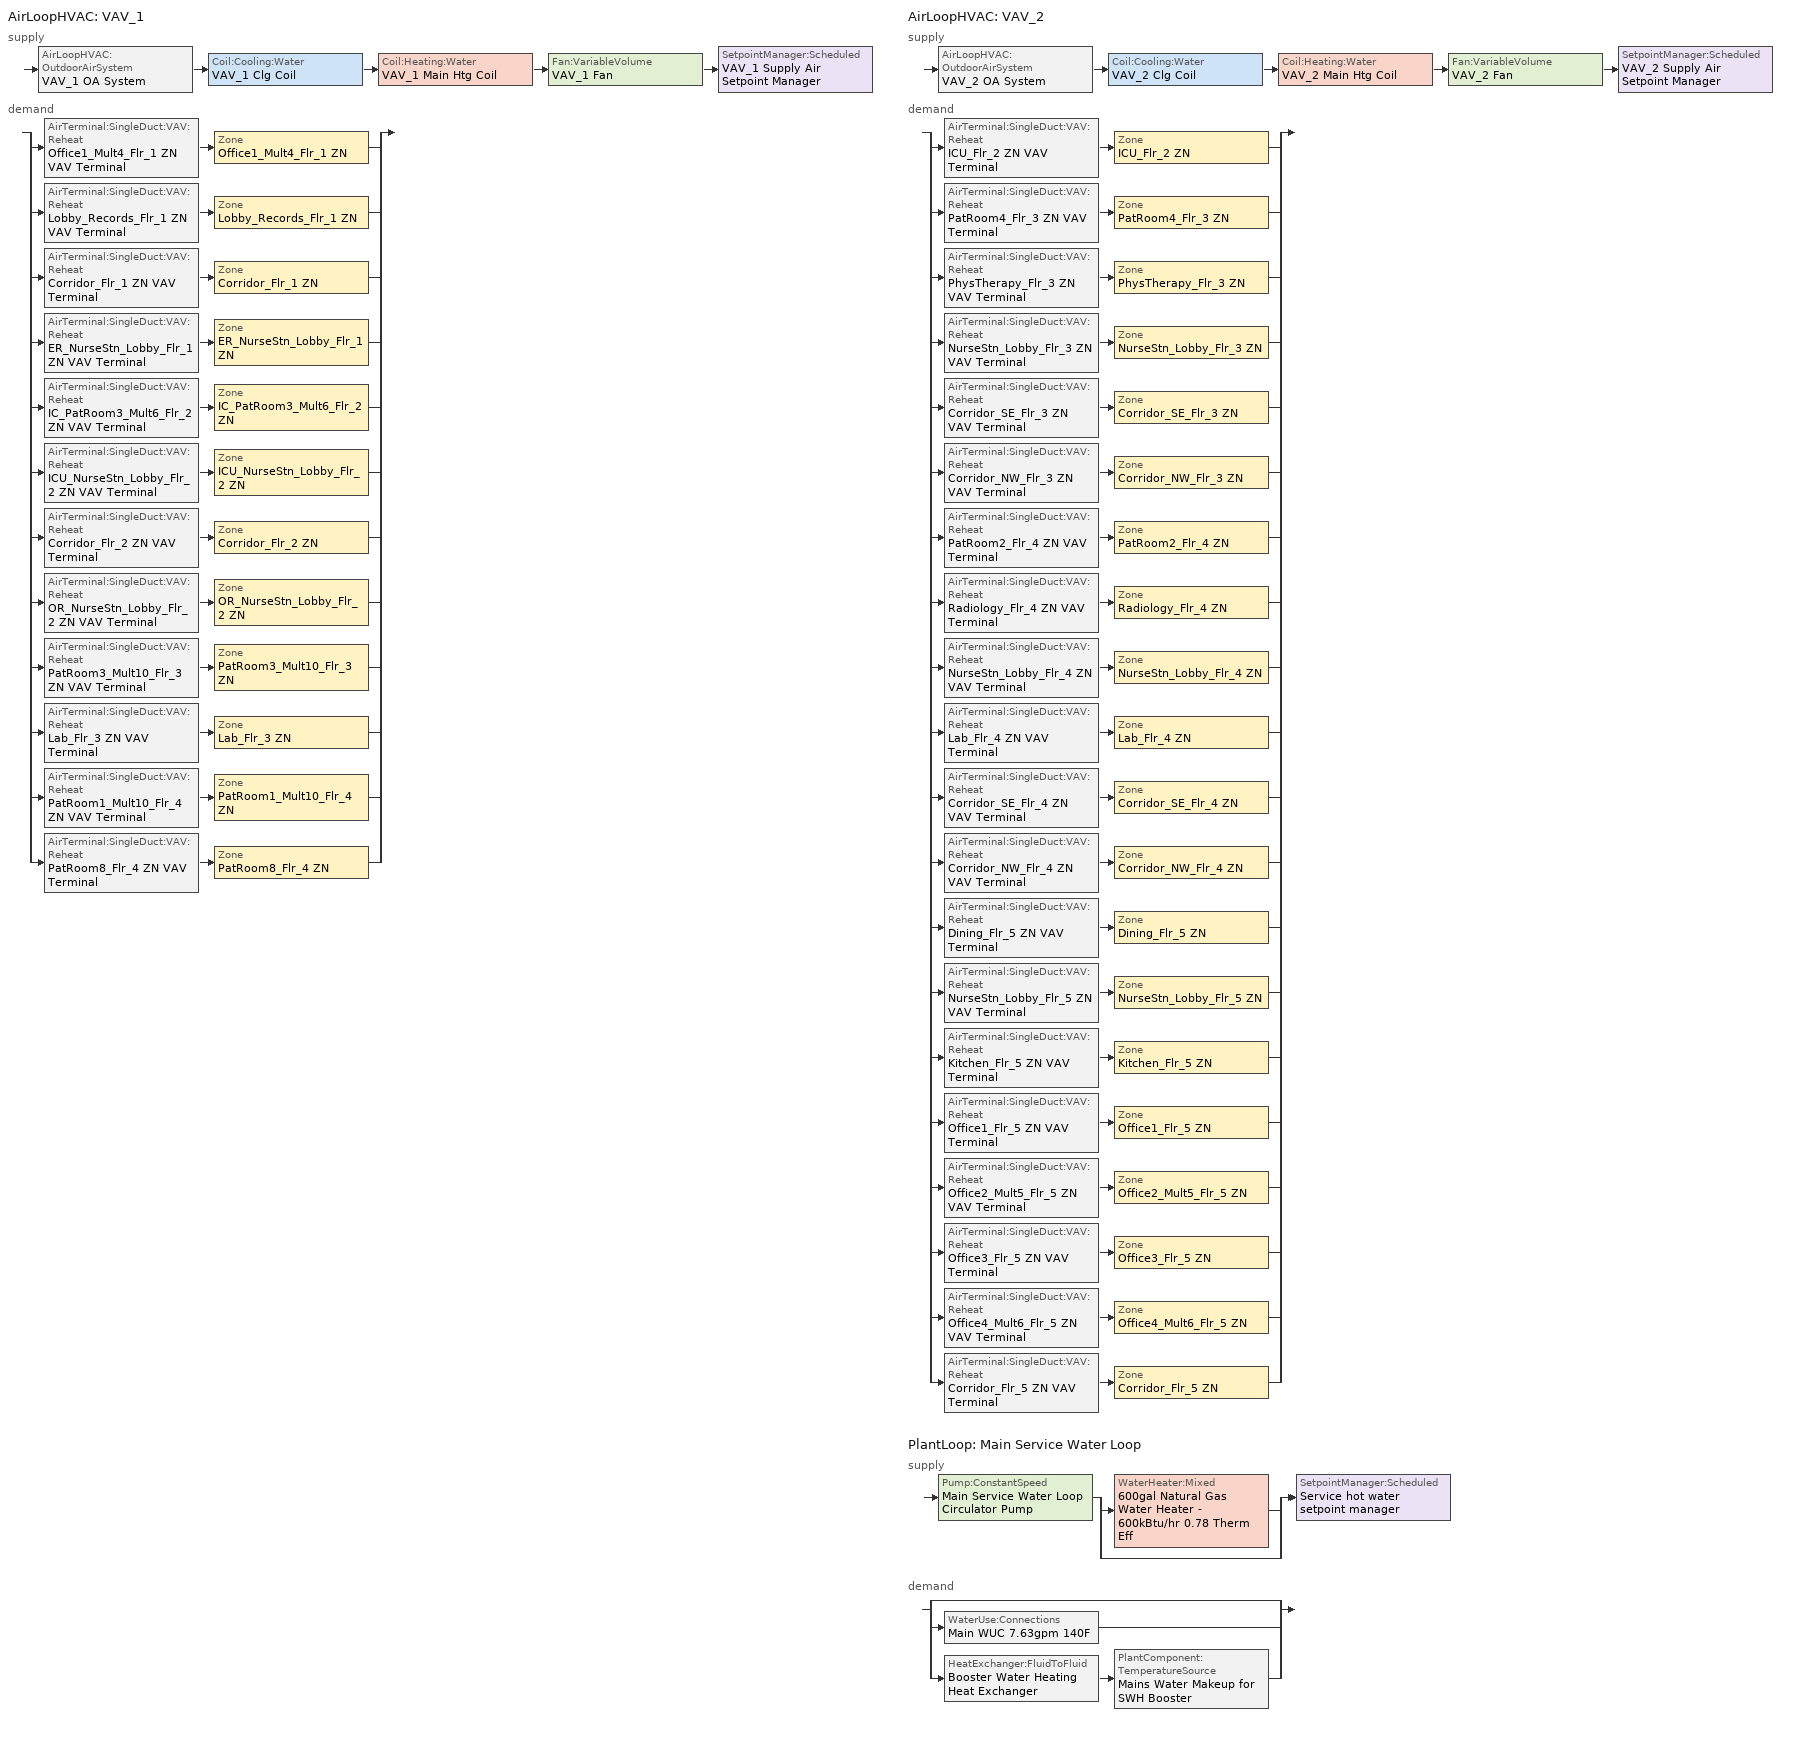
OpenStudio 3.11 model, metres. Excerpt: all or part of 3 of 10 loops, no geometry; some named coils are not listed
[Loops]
AirLoopHVAC 'VAV_1'
 supply: AirLoopHVAC:OutdoorAirSystem 'VAV_1 OA System' > Coil:Cooling:Water 'VAV_1 Clg Coil' > Coil:Heating:Water 'VAV_1 Main Htg Coil' > Fan:VariableVolume 'VAV_1 Fan' > SetpointManager:Scheduled 'VAV_1 Supply Air Setpoint Manager'
 demand: split
  | AirTerminal:SingleDuct:VAV:Reheat 'Office1_Mult4_Flr_1 ZN VAV Terminal' > Zone 'Office1_Mult4_Flr_1 ZN'
  | AirTerminal:SingleDuct:VAV:Reheat 'Lobby_Records_Flr_1 ZN VAV Terminal' > Zone 'Lobby_Records_Flr_1 ZN'
  | AirTerminal:SingleDuct:VAV:Reheat 'Corridor_Flr_1 ZN VAV Terminal' > Zone 'Corridor_Flr_1 ZN'
  | AirTerminal:SingleDuct:VAV:Reheat 'ER_NurseStn_Lobby_Flr_1 ZN VAV Terminal' > Zone 'ER_NurseStn_Lobby_Flr_1 ZN'
  | AirTerminal:SingleDuct:VAV:Reheat 'IC_PatRoom3_Mult6_Flr_2 ZN VAV Terminal' > Zone 'IC_PatRoom3_Mult6_Flr_2 ZN'
  | AirTerminal:SingleDuct:VAV:Reheat 'ICU_NurseStn_Lobby_Flr_2 ZN VAV Terminal' > Zone 'ICU_NurseStn_Lobby_Flr_2 ZN'
  | AirTerminal:SingleDuct:VAV:Reheat 'Corridor_Flr_2 ZN VAV Terminal' > Zone 'Corridor_Flr_2 ZN'
  | AirTerminal:SingleDuct:VAV:Reheat 'OR_NurseStn_Lobby_Flr_2 ZN VAV Terminal' > Zone 'OR_NurseStn_Lobby_Flr_2 ZN'
  | AirTerminal:SingleDuct:VAV:Reheat 'PatRoom3_Mult10_Flr_3 ZN VAV Terminal' > Zone 'PatRoom3_Mult10_Flr_3 ZN'
  | AirTerminal:SingleDuct:VAV:Reheat 'Lab_Flr_3 ZN VAV Terminal' > Zone 'Lab_Flr_3 ZN'
  | AirTerminal:SingleDuct:VAV:Reheat 'PatRoom1_Mult10_Flr_4 ZN VAV Terminal' > Zone 'PatRoom1_Mult10_Flr_4 ZN'
  | AirTerminal:SingleDuct:VAV:Reheat 'PatRoom8_Flr_4 ZN VAV Terminal' > Zone 'PatRoom8_Flr_4 ZN'
AirLoopHVAC 'VAV_2'
 supply: AirLoopHVAC:OutdoorAirSystem 'VAV_2 OA System' > Coil:Cooling:Water 'VAV_2 Clg Coil' > Coil:Heating:Water 'VAV_2 Main Htg Coil' > Fan:VariableVolume 'VAV_2 Fan' > SetpointManager:Scheduled 'VAV_2 Supply Air Setpoint Manager'
 demand: split
  | AirTerminal:SingleDuct:VAV:Reheat 'ICU_Flr_2 ZN VAV Terminal' > Zone 'ICU_Flr_2 ZN'
  | AirTerminal:SingleDuct:VAV:Reheat 'PatRoom4_Flr_3 ZN VAV Terminal' > Zone 'PatRoom4_Flr_3 ZN'
  | AirTerminal:SingleDuct:VAV:Reheat 'PhysTherapy_Flr_3 ZN VAV Terminal' > Zone 'PhysTherapy_Flr_3 ZN'
  | AirTerminal:SingleDuct:VAV:Reheat 'NurseStn_Lobby_Flr_3 ZN VAV Terminal' > Zone 'NurseStn_Lobby_Flr_3 ZN'
  | AirTerminal:SingleDuct:VAV:Reheat 'Corridor_SE_Flr_3 ZN VAV Terminal' > Zone 'Corridor_SE_Flr_3 ZN'
  | AirTerminal:SingleDuct:VAV:Reheat 'Corridor_NW_Flr_3 ZN VAV Terminal' > Zone 'Corridor_NW_Flr_3 ZN'
  | AirTerminal:SingleDuct:VAV:Reheat 'PatRoom2_Flr_4 ZN VAV Terminal' > Zone 'PatRoom2_Flr_4 ZN'
  | AirTerminal:SingleDuct:VAV:Reheat 'Radiology_Flr_4 ZN VAV Terminal' > Zone 'Radiology_Flr_4 ZN'
  | AirTerminal:SingleDuct:VAV:Reheat 'NurseStn_Lobby_Flr_4 ZN VAV Terminal' > Zone 'NurseStn_Lobby_Flr_4 ZN'
  | AirTerminal:SingleDuct:VAV:Reheat 'Lab_Flr_4 ZN VAV Terminal' > Zone 'Lab_Flr_4 ZN'
  | AirTerminal:SingleDuct:VAV:Reheat 'Corridor_SE_Flr_4 ZN VAV Terminal' > Zone 'Corridor_SE_Flr_4 ZN'
  | AirTerminal:SingleDuct:VAV:Reheat 'Corridor_NW_Flr_4 ZN VAV Terminal' > Zone 'Corridor_NW_Flr_4 ZN'
  | AirTerminal:SingleDuct:VAV:Reheat 'Dining_Flr_5 ZN VAV Terminal' > Zone 'Dining_Flr_5 ZN'
  | AirTerminal:SingleDuct:VAV:Reheat 'NurseStn_Lobby_Flr_5 ZN VAV Terminal' > Zone 'NurseStn_Lobby_Flr_5 ZN'
  | AirTerminal:SingleDuct:VAV:Reheat 'Kitchen_Flr_5 ZN VAV Terminal' > Zone 'Kitchen_Flr_5 ZN'
  | AirTerminal:SingleDuct:VAV:Reheat 'Office1_Flr_5 ZN VAV Terminal' > Zone 'Office1_Flr_5 ZN'
  | AirTerminal:SingleDuct:VAV:Reheat 'Office2_Mult5_Flr_5 ZN VAV Terminal' > Zone 'Office2_Mult5_Flr_5 ZN'
  | AirTerminal:SingleDuct:VAV:Reheat 'Office3_Flr_5 ZN VAV Terminal' > Zone 'Office3_Flr_5 ZN'
  | AirTerminal:SingleDuct:VAV:Reheat 'Office4_Mult6_Flr_5 ZN VAV Terminal' > Zone 'Office4_Mult6_Flr_5 ZN'
  | AirTerminal:SingleDuct:VAV:Reheat 'Corridor_Flr_5 ZN VAV Terminal' > Zone 'Corridor_Flr_5 ZN'
PlantLoop 'Main Service Water Loop'
 supply: Pump:ConstantSpeed 'Main Service Water Loop Circulator Pump' > split
  | WaterHeater:Mixed '600gal Natural Gas Water Heater - 600kBtu/hr 0.78 Therm Eff'
  | bypass
  join > SetpointManager:Scheduled 'Service hot water setpoint manager'
 demand: split
  | bypass
  | WaterUse:Connections 'Main WUC 7.63gpm 140F'
  | HeatExchanger:FluidToFluid 'Booster Water Heating Heat Exchanger' > PlantComponent:TemperatureSource 'Mains Water Makeup for SWH Booster'
[Sizing:Zone] Zone Cooling Design Supply Air Temperature Input Method=SupplyAirTemperature; Zone Cooling Design Supply Air Temperature Difference {deltaC}=11.11; Zone Heating Design Supply Air Temperature Input Method=SupplyAirTemperature; Zone Heating Design Supply Air Temperature {C}=40; Zone Heating Design Supply Air Temperature Difference {deltaC}=11.11; Zone Cooling Design Supply Air Humidity Ratio {kg-H2O/kg-air}=0.0085; Zone Heating Design Supply Air Humidity Ratio {kg-H2O/kg-air}=0.008; Heating Design Air Flow Method=DesignDay; Account for Dedicated Outdoor Air System=No; Dedicated Outdoor Air System Control Strategy=NeutralSupplyAir; Dedicated Outdoor Air Low Setpoint Temperature for Design {C}=autosize; Dedicated Outdoor Air High Setpoint Temperature for Design {C}=autosize; Zone Load Sizing Method=Sensible Load Only No Latent Load; Zone Latent Cooling Design Supply Air Humidity Ratio Input Method=HumidityRatioDifference; Zone Cooling Design Supply Air Humidity Ratio Difference {kgWater/kgDryAir}=0.005; Zone Latent Heating Design Supply Air Humidity Ratio Input Method=HumidityRatioDifference; Zone Humidification Design Supply Air Humidity Ratio Difference {kgWater/kgDryAir}=0.005; Sizing Option=Coincident; Heating Coil Sizing Method=None; Maximum Heating Capacity To Cooling Load Sizing Ratio {W/W}=1
Name | Zone Cooling Design Supply Air Temperature {C} | Cooling Design Air Flow Method | Heating Maximum Air Flow Fraction | Design Minimum Zone Ventilation Efficiency
Basement ZN | 14 | DesignDay
Corridor_Flr_1 ZN; Corridor_Flr_2 ZN; Corridor_Flr_5 ZN; Corridor_NW_Flr_3 ZN; Corridor_NW_Flr_4 ZN; Corridor_SE_Flr_3 ZN; Corridor_SE_Flr_4 ZN; Dining_Flr_5 ZN; ER_NurseStn_Lobby_Flr_1 ZN; ICU_Flr_2 ZN; ICU_NurseStn_Lobby_Flr_2 ZN; IC_PatRoom3_Mult6_Flr_2 ZN; Lab_Flr_3 ZN; Lab_Flr_4 ZN; Lobby_Records_Flr_1 ZN; NurseStn_Lobby_Flr_3 ZN; NurseStn_Lobby_Flr_4 ZN; NurseStn_Lobby_Flr_5 ZN; Office1_Flr_5 ZN; Office1_Mult4_Flr_1 ZN; Office2_Mult5_Flr_5 ZN; Office3_Flr_5 ZN; Office4_Mult6_Flr_5 ZN; OR_NurseStn_Lobby_Flr_2 ZN; PatRoom1_Mult10_Flr_4 ZN; PatRoom2_Flr_4 ZN; PatRoom3_Mult10_Flr_3 ZN; PatRoom4_Flr_3 ZN; PatRoom8_Flr_4 ZN; PhysTherapy_Flr_3 ZN; Radiology_Flr_4 ZN | 12.7778 | DesignDayWithLimit | 1 | 0
[Zone equipment]
Corridor_Flr_1 ZN: Corridor_Flr_1 ZN VAV Terminal
Corridor_Flr_2 ZN: Corridor_Flr_2 ZN VAV Terminal
Corridor_Flr_5 ZN: Corridor_Flr_5 ZN VAV Terminal
Corridor_NW_Flr_3 ZN: Corridor_NW_Flr_3 ZN VAV Terminal
Corridor_NW_Flr_4 ZN: Corridor_NW_Flr_4 ZN VAV Terminal
Corridor_SE_Flr_3 ZN: Corridor_SE_Flr_3 ZN VAV Terminal
Corridor_SE_Flr_4 ZN: Corridor_SE_Flr_4 ZN VAV Terminal
Dining_Flr_5 ZN: Dining_Flr_5 ZN VAV Terminal, Dining_Flr_5 ZN Exhaust Fan
ER_NurseStn_Lobby_Flr_1 ZN: ER_NurseStn_Lobby_Flr_1 ZN VAV Terminal
ICU_Flr_2 ZN: ICU_Flr_2 ZN VAV Terminal
ICU_NurseStn_Lobby_Flr_2 ZN: ICU_NurseStn_Lobby_Flr_2 ZN VAV Terminal
IC_PatRoom3_Mult6_Flr_2 ZN: IC_PatRoom3_Mult6_Flr_2 ZN VAV Terminal
Kitchen_Flr_5 ZN: Kitchen_Flr_5 ZN VAV Terminal, Kitchen_Flr_5 ZN Exhaust Fan
Lab_Flr_3 ZN: Lab_Flr_3 ZN VAV Terminal
Lab_Flr_4 ZN: Lab_Flr_4 ZN VAV Terminal
Lobby_Records_Flr_1 ZN: Lobby_Records_Flr_1 ZN VAV Terminal
NurseStn_Lobby_Flr_3 ZN: NurseStn_Lobby_Flr_3 ZN VAV Terminal
NurseStn_Lobby_Flr_4 ZN: NurseStn_Lobby_Flr_4 ZN VAV Terminal
NurseStn_Lobby_Flr_5 ZN: NurseStn_Lobby_Flr_5 ZN VAV Terminal
Office1_Flr_5 ZN: Office1_Flr_5 ZN VAV Terminal
Office1_Mult4_Flr_1 ZN: Office1_Mult4_Flr_1 ZN VAV Terminal
Office2_Mult5_Flr_5 ZN: Office2_Mult5_Flr_5 ZN VAV Terminal
Office3_Flr_5 ZN: Office3_Flr_5 ZN VAV Terminal
Office4_Mult6_Flr_5 ZN: Office4_Mult6_Flr_5 ZN VAV Terminal
OR_NurseStn_Lobby_Flr_2 ZN: OR_NurseStn_Lobby_Flr_2 ZN VAV Terminal
PatRoom1_Mult10_Flr_4 ZN: PatRoom1_Mult10_Flr_4 ZN VAV Terminal
PatRoom2_Flr_4 ZN: PatRoom2_Flr_4 ZN VAV Terminal
PatRoom3_Mult10_Flr_3 ZN: PatRoom3_Mult10_Flr_3 ZN VAV Terminal
PatRoom4_Flr_3 ZN: PatRoom4_Flr_3 ZN VAV Terminal
PatRoom8_Flr_4 ZN: PatRoom8_Flr_4 ZN VAV Terminal
PhysTherapy_Flr_3 ZN: PhysTherapy_Flr_3 ZN VAV Terminal
Radiology_Flr_4 ZN: Radiology_Flr_4 ZN VAV Terminal
[PlantLoop]
Main Service Water Loop: Glycol Concentration=0; Maximum Loop Temperature {C}=82.2222; Minimum Loop Temperature {C}=51.6667; Plant Loop Volume {m3}=Autocalculate; Load Distribution Scheme=Optimal
[Sizing:Plant]
Main Service Water Loop: Loop Type=Heating; Design Loop Exit Temperature {C}=60; Loop Design Temperature Difference {deltaC}=5; Sizing Option=NonCoincident; Zone Timesteps in Averaging Window=1; Coincident Sizing Factor Mode=None
[SetpointManager:Scheduled] Control Variable=Temperature
Name | Schedule | Setpoint Node or NodeList
VAV_1 Supply Air Setpoint Manager | Supply Air Temp - 55.0F | VAV_1 Supply Outlet Node
VAV_2 Supply Air Setpoint Manager | Supply Air Temp - 55.0F | VAV_2 Supply Outlet Node
Service hot water setpoint manager | Service Water Loop Temp - 140F | Main Service Water Loop Supply Outlet Node
[Pump:ConstantSpeed]
Main Service Water Loop Circulator Pump: Rated Flow Rate {m3/s}=autosize; Rated Pump Head {Pa}=29891; Rated Power Consumption {W}=autosize; Motor Efficiency=0.672973; Fraction of Motor Inefficiencies to Fluid Stream=0; Pump Control Type=Intermittent; Design Power Sizing Method=PowerPerFlowPerPressure; Design Electric Power per Unit Flow Rate {W/(m3/s)}=348701.1; Design Shaft Power per Unit Flow Rate per Unit Head {W-s/m3-Pa}=1.28205
[AirLoopHVAC] Availability Schedule=Hospital HVACOperationSchd; Design Supply Air Flow Rate {m3/s}=autosize; Design Return Air Flow Fraction of Supply Air Flow=1
VAV_1; VAV_2
[Sizing:System] Type of Load to Size On=Sensible; Design Outdoor Air Flow Rate {m3/s}=Autosize; Central Heating Maximum System Air Flow Ratio=0.3; Preheat Design Temperature {C}=7.22222; Preheat Design Humidity Ratio {kg-H2O/kg-Air}=0.008; Precool Design Temperature {C}=12.7778; Precool Design Humidity Ratio {kg-H2O/kg-Air}=0.008; Central Cooling Design Supply Air Temperature {C}=12.7778; Central Heating Design Supply Air Temperature {C}=12.7778; Sizing Option=Coincident; 100% Outdoor Air in Cooling=No; 100% Outdoor Air in Heating=No; Central Cooling Design Supply Air Humidity Ratio {kg-H2O/kg-Air}=0.0085; Central Heating Design Supply Air Humidity Ratio {kg-H2O/kg-Air}=0.008; Cooling Design Air Flow Method=DesignDay; Heating Design Air Flow Method=DesignDay; System Outdoor Air Method=Standard62.1VentilationRateProcedure; Zone Maximum Outdoor Air Fraction=1; Cooling Supply Air Flow Rate Per Floor Area {m3/s-m2}=0.00996765; Cooling Fraction of Autosized Cooling Supply Air Flow Rate=1; Cooling Supply Air Flow Rate Per Unit Cooling Capacity {m3/s-W}=3.94755e-05; Heating Supply Air Flow Rate Per Floor Area {m3/s-m2}=0.00996765; Heating Fraction of Autosized Heating Supply Air Flow Rate=1; Heating Fraction of Autosized Cooling Supply Air Flow Rate=1; Heating Supply Air Flow Rate Per Unit Heating Capacity {m3/s-W}=3.15882e-05; Cooling Design Capacity Method=CoolingDesignCapacity; Cooling Design Capacity {W}=autosize; Cooling Design Capacity Per Floor Area {W/m2}=234.7; Fraction of Autosized Cooling Design Capacity=1; Heating Design Capacity Method=HeatingDesignCapacity; Heating Design Capacity {W}=autosize; Heating Design Capacity Per Floor Area {W/m2}=157; Fraction of Autosized Heating Design Capacity=1; Central Cooling Capacity Control Method=OnOff; Occupant Diversity=autosize; Heating Coil Sizing Method=None; Maximum Heating Capacity To Cooling Capacity Sizing Ratio {W/W}=1
VAV_1; VAV_2
[Fan:VariableVolume] Availability Schedule=Always On Discrete; Pressure Rise {Pa}=1389.92; Maximum Flow Rate {m3/s}=Autosize; Fan Power Minimum Flow Rate Input Method=Fraction; Fan Power Minimum Flow Fraction=0.25; Fan Power Minimum Air Flow Rate {m3/s}=0; Motor In Airstream Fraction=1; Fan Power Coefficient 1=0.189848; Fan Power Coefficient 2=0.31447; Fan Power Coefficient 3=0.495682; Fan Power Coefficient 4=0; Fan Power Coefficient 5=0
Name | Fan Total Efficiency | Motor Efficiency
VAV_1 Fan | 0.61165 | 0.941
VAV_2 Fan | 0.61425 | 0.945
[Controller:OutdoorAir] Minimum Outdoor Air Flow Rate {m3/s}=autosize; Maximum Outdoor Air Flow Rate {m3/s}=Autosize; Economizer Control Type=FixedDryBulb; Economizer Control Action Type=ModulateFlow; Economizer Maximum Limit Dry-Bulb Temperature {C}=12.7778; Lockout Type=LockoutWithHeating; Minimum Limit Type=FixedMinimum; Minimum Outdoor Air Schedule=Hospital BLDG_OA_FRAC_SCH; High Humidity Control=No; High Humidity Outdoor Air Flow Ratio=1; Control High Indoor Humidity Based on Outdoor Humidity Ratio=Yes; Heat Recovery Bypass Control Type=BypassWhenWithinEconomizerLimits; Economizer Operation Staging=InterlockedWithMechanicalCooling
Name | Controller Mechanical Ventilation
VAV_1 OA Controller | VAV_1 Vent Controller
VAV_2 OA Controller | VAV_2 Vent Controller
[Controller:MechanicalVentilation] Availability Schedule=Always On Discrete; System Outdoor Air Method=ZoneSum
VAV_1 Vent Controller; VAV_2 Vent Controller
[AirLoopHVAC:OutdoorAirSystem]
Name | Controller
VAV_1 OA System | VAV_1 OA Controller
VAV_2 OA System | VAV_2 OA Controller
[AirTerminal:SingleDuct:VAV:Reheat] Availability Schedule=Always On Discrete; Maximum Air Flow Rate {m3/s}=AutoSize; Zone Minimum Air Flow Input Method=Constant; Fixed Minimum Air Flow Rate {m3/s}=0; Maximum Hot Water or Steam Flow Rate {m3/s}=AutoSize; Minimum Hot Water or Steam Flow Rate {m3/s}=0; Convergence Tolerance=0.001; Damper Heating Action=Normal; Maximum Flow per Zone Floor Area During Reheat {m3/s-m2}=AutoSize; Maximum Flow Fraction During Reheat=AutoSize; Maximum Reheat Air Temperature {C}=40; Control For Outdoor Air=No
Name | Constant Minimum Air Flow Fraction | Reheat Coil
Office1_Mult4_Flr_1 ZN VAV Terminal | 0.3 | Office1_Mult4_Flr_1 ZN Reheat Coil
Lobby_Records_Flr_1 ZN VAV Terminal | 0.3 | Lobby_Records_Flr_1 ZN Reheat Coil
Corridor_Flr_1 ZN VAV Terminal | 0.3 | Corridor_Flr_1 ZN Reheat Coil
ER_NurseStn_Lobby_Flr_1 ZN VAV Terminal | 1 | ER_NurseStn_Lobby_Flr_1 ZN Reheat Coil
IC_PatRoom3_Mult6_Flr_2 ZN VAV Terminal | 1 | IC_PatRoom3_Mult6_Flr_2 ZN Reheat Coil
ICU_NurseStn_Lobby_Flr_2 ZN VAV Terminal | 1 | ICU_NurseStn_Lobby_Flr_2 ZN Reheat Coil
Corridor_Flr_2 ZN VAV Terminal | 0.3 | Corridor_Flr_2 ZN Reheat Coil
OR_NurseStn_Lobby_Flr_2 ZN VAV Terminal | 1 | OR_NurseStn_Lobby_Flr_2 ZN Reheat Coil
PatRoom3_Mult10_Flr_3 ZN VAV Terminal | 1 | PatRoom3_Mult10_Flr_3 ZN Reheat Coil
Lab_Flr_3 ZN VAV Terminal | 1 | Lab_Flr_3 ZN Reheat Coil
PatRoom1_Mult10_Flr_4 ZN VAV Terminal | 1 | PatRoom1_Mult10_Flr_4 ZN Reheat Coil
PatRoom8_Flr_4 ZN VAV Terminal | 1 | PatRoom8_Flr_4 ZN Reheat Coil
ICU_Flr_2 ZN VAV Terminal | 1 | ICU_Flr_2 ZN Reheat Coil
PatRoom4_Flr_3 ZN VAV Terminal | 1 | PatRoom4_Flr_3 ZN Reheat Coil
PhysTherapy_Flr_3 ZN VAV Terminal | 0.3 | PhysTherapy_Flr_3 ZN Reheat Coil
NurseStn_Lobby_Flr_3 ZN VAV Terminal | 0.3 | NurseStn_Lobby_Flr_3 ZN Reheat Coil
Corridor_SE_Flr_3 ZN VAV Terminal | 0.3 | Corridor_SE_Flr_3 ZN Reheat Coil
Corridor_NW_Flr_3 ZN VAV Terminal | 0.3 | Corridor_NW_Flr_3 ZN Reheat Coil
PatRoom2_Flr_4 ZN VAV Terminal | 1 | PatRoom2_Flr_4 ZN Reheat Coil
Radiology_Flr_4 ZN VAV Terminal | 0.3 | Radiology_Flr_4 ZN Reheat Coil
NurseStn_Lobby_Flr_4 ZN VAV Terminal | 0.3 | NurseStn_Lobby_Flr_4 ZN Reheat Coil
Lab_Flr_4 ZN VAV Terminal | 1 | Lab_Flr_4 ZN Reheat Coil
Corridor_SE_Flr_4 ZN VAV Terminal | 0.3 | Corridor_SE_Flr_4 ZN Reheat Coil
Corridor_NW_Flr_4 ZN VAV Terminal | 0.3 | Corridor_NW_Flr_4 ZN Reheat Coil
Dining_Flr_5 ZN VAV Terminal | 0.3 | Dining_Flr_5 ZN Reheat Coil
NurseStn_Lobby_Flr_5 ZN VAV Terminal | 0.3 | NurseStn_Lobby_Flr_5 ZN Reheat Coil
Kitchen_Flr_5 ZN VAV Terminal | 1 | Kitchen_Flr_5 ZN Reheat Coil
Office1_Flr_5 ZN VAV Terminal | 0.3 | Office1_Flr_5 ZN Reheat Coil
Office2_Mult5_Flr_5 ZN VAV Terminal | 0.3 | Office2_Mult5_Flr_5 ZN Reheat Coil
Office3_Flr_5 ZN VAV Terminal | 0.3 | Office3_Flr_5 ZN Reheat Coil
Office4_Mult6_Flr_5 ZN VAV Terminal | 0.3 | Office4_Mult6_Flr_5 ZN Reheat Coil
Corridor_Flr_5 ZN VAV Terminal | 0.3 | Corridor_Flr_5 ZN Reheat Coil
[Fan:ZoneExhaust] Availability Schedule=Hospital HVACOperationSchd; Fan Total Efficiency=0.338; Pressure Rise {Pa}=125; System Availability Manager Coupling Mode=Decoupled
Name | Maximum Flow Rate {m3/s}
Kitchen_Flr_5 ZN Exhaust Fan | 1.75093
Dining_Flr_5 ZN Exhaust Fan | 0.749924
[WaterHeater:Mixed]
600gal Natural Gas Water Heater - 600kBtu/hr 0.78 Therm Eff: Tank Volume {m3}=2.27125; Setpoint Temperature Schedule=Service Water Loop Temp - 140F; Deadband Temperature Difference {deltaC}=2; Maximum Temperature Limit {C}=60; Heater Control Type=Cycle; Heater Maximum Capacity {W}=175843; Heater Fuel Type=NaturalGas; Heater Thermal Efficiency=0.78; Off Cycle Parasitic Fuel Consumption Rate {W}=2937.74; Off Cycle Parasitic Fuel Type=NaturalGas; Off Cycle Parasitic Heat Fraction to Tank=0; On Cycle Parasitic Fuel Consumption Rate {W}=2937.74; On Cycle Parasitic Fuel Type=NaturalGas; On Cycle Parasitic Heat Fraction to Tank=0; Ambient Temperature Indicator=ThermalZone; Ambient Temperature Thermal Zone=Basement ZN; Off Cycle Loss Coefficient to Ambient Temperature {W/K}=5.99799; On Cycle Loss Coefficient to Ambient Temperature {W/K}=5.99799; Use Side Effectiveness=1; Source Side Effectiveness=1; Use Side Design Flow Rate {m3/s}=autosize; Source Side Design Flow Rate {m3/s}=autosize; Indirect Water Heating Recovery Time {hr}=1.5; Source Side Flow Control Mode=IndirectHeatPrimarySetpoint
[WaterHeater:Sizing]
600gal Natural Gas Water Heater - 600kBtu/hr 0.78 Therm Eff: Design Mode=PeakDraw; Time Storage Can Meet Peak Draw {hr}=0.538503; Time for Tank Recovery {hr}=0.5; Nominal Tank Volume for Autosizing Plant Connections {m3}=1
[WaterUse:Equipment:Definition]
Main 7.63gpm 140F: Peak Flow Rate {m3/s}=0.000481378; Target Temperature Schedule=Mixed Water At Faucet Temp - 140F; Sensible Fraction Schedule=Fraction Sensible - 0.2; Latent Fraction Schedule=Fraction Latent - 0.05
[WaterUse:Equipment]
Main Service Water Use 7.63gpm 140F: Water Use Equipment Definition=Main 7.63gpm 140F; Flow Rate Fraction Schedule=Hospital BLDG_SWH_SCH
[WaterUse:Connections]
Main WUC 7.63gpm 140F: Drain Water Heat Exchanger Type=None; Drain Water Heat Exchanger Destination=Plant; Water Use Equipment Name 1=Main Service Water Use 7.63gpm 140F
[HeatExchanger:FluidToFluid]
Booster Water Heating Heat Exchanger: Loop Demand Side Design Flow Rate {m3/s}=autosize; Loop Supply Side Design Flow Rate {m3/s}=autosize; Heat Exchange Model Type=Ideal; Heat Exchanger U-Factor Times Area Value {W/K}=autosize; Control Type=UncontrolledOn; Minimum Temperature Difference to Activate Heat Exchanger {deltaC}=0.01; Heat Transfer Metering End Use Type=LoopToLoop; Component Override Cooling Control Temperature Mode=Loop; Sizing Factor=1; Operation Minimum Temperature Limit {C}=0; Operation Maximum Temperature Limit {C}=100
[PlantComponent:TemperatureSource]
Mains Water Makeup for SWH Booster: Design Volume Flow Rate {m3/s}=autosize; Temperature Specification Type=Scheduled; Source Temperature {C}=8.96667; Source Temperature Schedule=Booster Water Makeup Temperature
[Schedule:Constant]
Name | Value
Always On Discrete | 1
Booster Water Makeup Temperature | 8.96667
[Schedule:Ruleset]
Name | Default Day Schedule | Summer Design Day Schedule | Winter Design Day Schedule
Hospital HVACOperationSchd | Hospital HVACOperationSchd Default | Hospital HVACOperationSchd Summer Design Day | Hospital HVACOperationSchd Winter Design Day
Hospital BLDG_OA_FRAC_SCH | Hospital BLDG_OA_FRAC_SCH Default | Hospital BLDG_OA_FRAC_SCH Summer Design Day | Hospital BLDG_OA_FRAC_SCH Winter Design Day
Supply Air Temp - 55.0F | Supply Air Temp - 55.0F Default
Service Water Loop Temp - 140F | Service Water Loop Temp - 140F Default
Hospital BLDG_SWH_SCH | Hospital BLDG_SWH_SCH Default | Hospital BLDG_SWH_SCH Summer Design Day | Hospital BLDG_SWH_SCH Winter Design Day
Fraction Sensible - 0.2 | Fraction Sensible - 0.2 Default
Fraction Latent - 0.05 | Fraction Latent - 0.05 Default
Mixed Water At Faucet Temp - 140F | Mixed Water At Faucet Temp - 140F Default
[Schedule:Day]
Hospital HVACOperationSchd Default; Hospital HVACOperationSchd Winter Design Day; Hospital HVACOperationSchd Summer Design Day: No, 24, 0, 1
Hospital BLDG_OA_FRAC_SCH Default: No, 24, 0, 0
Hospital BLDG_OA_FRAC_SCH Winter Design Day; Hospital BLDG_OA_FRAC_SCH Summer Design Day; Hospital BLDG_OA_FRAC_SCH WntrDsn|SmrDsn|Sat|Wkdy Day: No, 6, 0, 0, 18, 0, 0.25, 24, 0, 0
Supply Air Temp - 55.0F Default: 24, 0, 12.7778
Service Water Loop Temp - 140F Default; Mixed Water At Faucet Temp - 140F Default: 24, 0, 60
Hospital BLDG_SWH_SCH Default: No, 8, 0, 0, 16, 0, 0.01, 24, 0, 0
Hospital BLDG_SWH_SCH Summer Design Day; Hospital BLDG_SWH_SCH SmrDsn|Wkdy Day: No, 7, 0, 0, 8, 0, 0.17, 9, 0, 0.58, 10, 0, 0.66, 11, 0, 0.78, 12, 0, 0.82, 13, 0, 0.71, 14, 0, 0.82, 15, 0, 0.78, 16, 0, 0.74, 17, 0, 0.63, 18, 0, 0.41, 21, 0, 0.18, 22, 0, 0.1, 24, 0, 0
Hospital BLDG_SWH_SCH Winter Design Day; Hospital BLDG_SWH_SCH WntrDsn|Sat Day: No, 7, 0, 0, 8, 0, 0.01, 9, 0, 0.2, 10, 0, 0.28, 12, 0, 0.3, 14, 0, 0.24, 17, 0, 0.23, 19, 0, 0.1, 24, 0, 0
Fraction Sensible - 0.2 Default: 24, 0, 0.2
Fraction Latent - 0.05 Default: 24, 0, 0.05
[Schedule:Rule] Date Specification Type=DateRange; Start Month=1; Start Day=1; End Month=12; End Day=31
Name | Schedule Ruleset | Rule Order | Day Schedule | Apply Monday | Apply Tuesday | Apply Wednesday | Apply Thursday | Apply Friday | Apply Saturday
Schedule Rule 19 | Hospital BLDG_OA_FRAC_SCH | 0 | Hospital BLDG_OA_FRAC_SCH WntrDsn|SmrDsn|Sat|Wkdy Day | Yes | Yes | Yes | Yes | Yes | Yes
Schedule Rule 23 | Hospital BLDG_SWH_SCH | 1 | Hospital BLDG_SWH_SCH SmrDsn|Wkdy Day | Yes | Yes | Yes | Yes | Yes
Schedule Rule 24 | Hospital BLDG_SWH_SCH | 0 | Hospital BLDG_SWH_SCH WntrDsn|Sat Day |  |  |  |  |  | Yes
